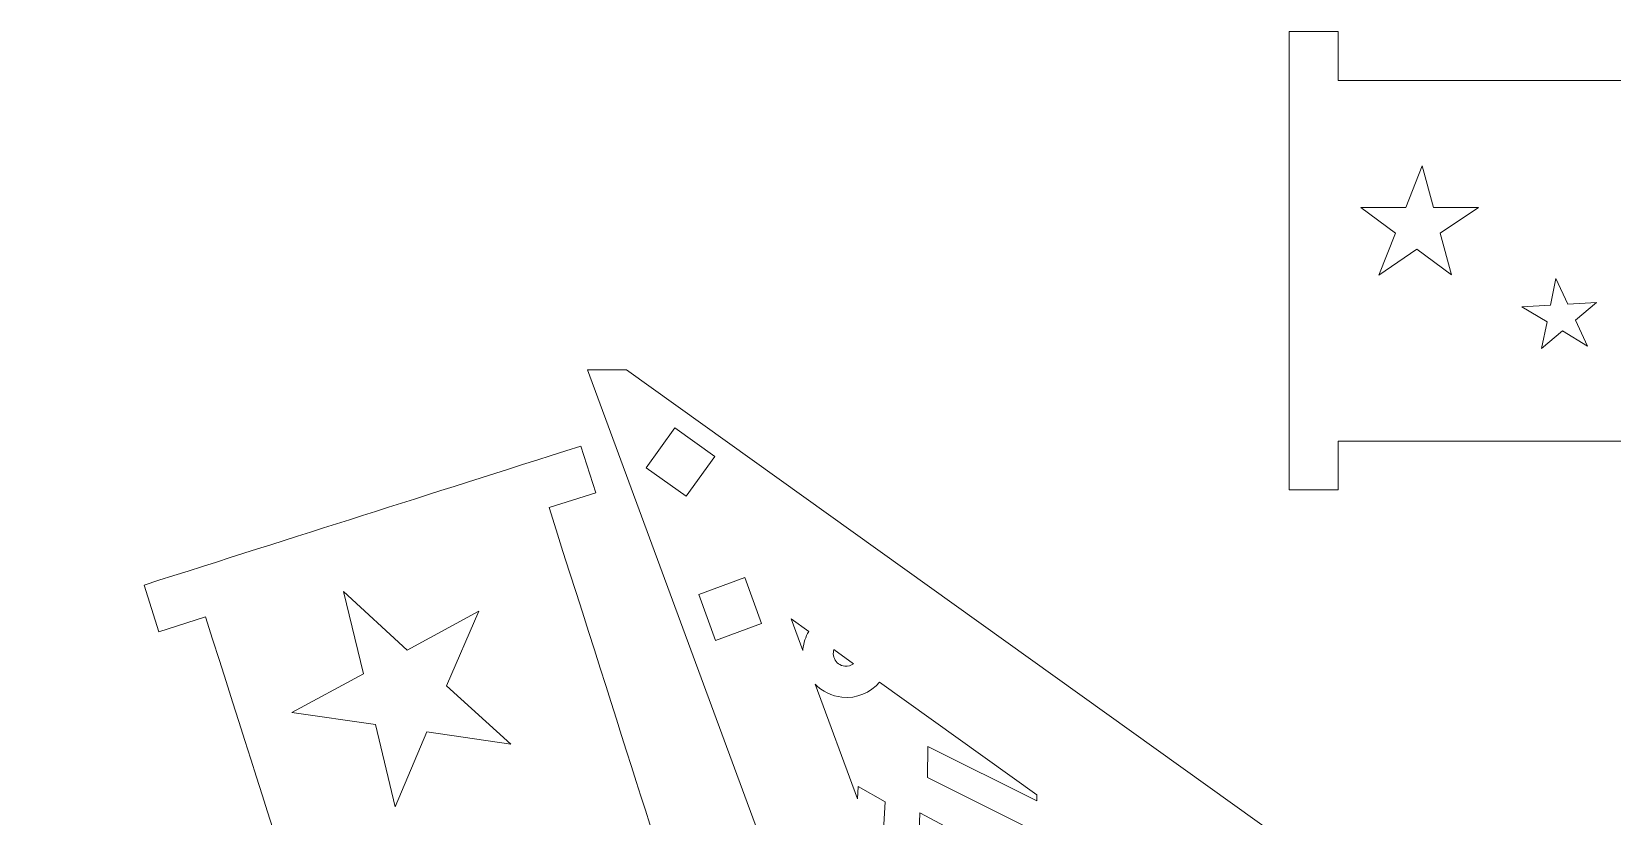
# Model space of a CAD drawing. Header units: centimetres. Extents: x -19.4 to 25.4, y -16.9 to 18.6.
# Drawn here: x -19.38 to -6.47, y 12.16 to 18.57 of the extents above; entities that cross this region are included whole.
import ezdxf

# ---------------------------------------------------------------- set-up
doc = ezdxf.new("R2010")
doc.units = ezdxf.units.CM
doc.header["$MEASUREMENT"] = 0
doc.layers.add('layer 1', color=7, linetype='Continuous')

msp = doc.modelspace()

# ---------------------------------------------------------------- linework, layer by layer
at = {"layer": 'layer 1', "color": 250, "lineweight": 9}
for points, knots in [([(-1.7312, 15.22947), (-1.7312, 15.22947), (-8.71132, 15.22947), (-8.71132, 15.22947), (-8.71132, 15.22947), (-8.71132, 15.22947), (-8.71132, 14.82968), (-8.71132, 14.82968), (-8.71132, 14.82968), (-8.71132, 14.82968), (-9.11132, 14.82968), (-9.11132, 14.82968), (-9.11132, 14.82968), (-9.11132, 16.07752), (-9.11132, 17.32538), (-9.11132, 18.57322), (-9.11132, 18.57322), (-9.11132, 18.57322), (-8.71132, 18.57322), (-8.71132, 18.57322), (-8.71132, 18.57322), (-8.71132, 18.57322), (-8.71132, 18.17343), (-8.71132, 18.17343), (-8.71132, 18.17343), (-8.71132, 18.17343), (-1.7312, 18.17343), (-1.7312, 18.17343), (-1.7312, 18.17343), (-1.7312, 18.17343), (-1.7312, 18.57322), (-1.7312, 18.57322), (-1.7312, 18.57322), (-1.7312, 18.57322), (-1.3312, 18.57322), (-1.3312, 18.57322), (-1.3312, 18.57322), (-1.3312, 17.32538), (-1.3312, 16.07752), (-1.33121, 14.82968), (-1.33121, 14.82968), (-1.33121, 14.82968), (-1.73121, 14.82968), (-1.73121, 14.82968), (-1.73121, 14.82968), (-1.73121, 14.82968), (-1.7312, 15.22947), (-1.7312, 15.22947)], [0, 0, 0, 0, 0.07692308, 0.07692308, 0.07692308, 0.07692308, 0.15384615, 0.15384615, 0.15384615, 0.15384615, 0.23076923, 0.23076923, 0.23076923, 0.23076923, 0.30769231, 0.30769231, 0.30769231, 0.30769231, 0.38461538, 0.38461538, 0.38461538, 0.38461538, 0.46153846, 0.46153846, 0.46153846, 0.46153846, 0.53846154, 0.53846154, 0.53846154, 0.53846154, 0.61538462, 0.61538462, 0.61538462, 0.61538462, 0.69230769, 0.69230769, 0.69230769, 0.69230769, 0.76923077, 0.76923077, 0.76923077, 0.76923077, 0.84615385, 0.84615385, 0.84615385, 0.84615385, 1, 1, 1, 1]), ([(-7.78517, 16.58596), (-7.78517, 16.58596), (-8.06827, 16.79674), (-8.06827, 16.79674), (-8.06827, 16.79674), (-8.06827, 16.79674), (-8.37916, 16.58458), (-8.37916, 16.58458), (-8.37916, 16.58458), (-8.37916, 16.58458), (-8.24249, 16.92591), (-8.24249, 16.92591), (-8.24249, 16.92591), (-8.24249, 16.92591), (-8.52649, 17.13555), (-8.52649, 17.13555), (-8.52649, 17.13555), (-8.52649, 17.13555), (-8.15891, 17.13572), (-8.15891, 17.13572), (-8.15891, 17.13572), (-8.15891, 17.13572), (-8.02357, 17.4775), (-8.02357, 17.4775), (-8.02357, 17.4775), (-8.02357, 17.4775), (-7.93307, 17.13627), (-7.93307, 17.13627), (-7.93307, 17.13627), (-7.93307, 17.13627), (-7.5654, 17.13782), (-7.5654, 17.13782), (-7.5654, 17.13782), (-7.5654, 17.13782), (-7.87703, 16.92676), (-7.87703, 16.92676), (-7.87703, 16.92676), (-7.87703, 16.92676), (-7.78517, 16.58596), (-7.78517, 16.58596)], [0, 0, 0, 0, 0.09090909, 0.09090909, 0.09090909, 0.09090909, 0.18181818, 0.18181818, 0.18181818, 0.18181818, 0.27272727, 0.27272727, 0.27272727, 0.27272727, 0.36363636, 0.36363636, 0.36363636, 0.36363636, 0.45454545, 0.45454545, 0.45454545, 0.45454545, 0.54545455, 0.54545455, 0.54545455, 0.54545455, 0.63636364, 0.63636364, 0.63636364, 0.63636364, 0.72727273, 0.72727273, 0.72727273, 0.72727273, 0.81818182, 0.81818182, 0.81818182, 0.81818182, 1, 1, 1, 1]), ([(-7.05113, 15.9846), (-7.05113, 15.9846), (-7.00531, 16.20375), (-7.00531, 16.20375), (-7.00531, 16.20375), (-7.00531, 16.20375), (-7.21031, 16.3261), (-7.21031, 16.3261), (-7.21031, 16.3261), (-7.21031, 16.3261), (-6.97744, 16.33844), (-6.97744, 16.33844), (-6.97744, 16.33844), (-6.97744, 16.33844), (-6.93251, 16.5578), (-6.93251, 16.5578), (-6.93251, 16.5578), (-6.93251, 16.5578), (-6.83439, 16.34631), (-6.83439, 16.34631), (-6.83439, 16.34631), (-6.83439, 16.34631), (-6.60163, 16.35952), (-6.60163, 16.35952), (-6.60163, 16.35952), (-6.60163, 16.35952), (-6.77388, 16.21647), (-6.77388, 16.21647), (-6.77388, 16.21647), (-6.77388, 16.21647), (-6.67495, 16.00528), (-6.67495, 16.00528), (-6.67495, 16.00528), (-6.67495, 16.00528), (-6.87951, 16.12836), (-6.87951, 16.12836), (-6.87951, 16.12836), (-6.87951, 16.12836), (-7.05113, 15.9846), (-7.05113, 15.9846)], [0, 0, 0, 0, 0.09090909, 0.09090909, 0.09090909, 0.09090909, 0.18181818, 0.18181818, 0.18181818, 0.18181818, 0.27272727, 0.27272727, 0.27272727, 0.27272727, 0.36363636, 0.36363636, 0.36363636, 0.36363636, 0.45454545, 0.45454545, 0.45454545, 0.45454545, 0.54545455, 0.54545455, 0.54545455, 0.54545455, 0.63636364, 0.63636364, 0.63636364, 0.63636364, 0.72727273, 0.72727273, 0.72727273, 0.72727273, 0.81818182, 0.81818182, 0.81818182, 0.81818182, 1, 1, 1, 1]), ([(-14.84191, 15.80987), (-14.84191, 15.80987), (-11.25771, 6.10371), (-11.25771, 6.10371), (-11.25771, 6.10371), (-11.25771, 6.10371), (-19.38088, -0.06509), (-19.38088, -0.06509), (-19.38088, -0.06509), (-19.38088, -0.06509), (-8.99748, -0.05361), (-8.99748, -0.05361), (-8.99748, -0.05361), (-8.99748, -0.05361), (-5.33731, -10.08188), (-5.33731, -10.08188), (-5.33731, -10.08188), (-5.33731, -10.08188), (-2.61756, -0.05896), (-2.61756, -0.05896), (-2.61756, -0.05896), (-2.61756, -0.05896), (7.76776, -0.08797), (7.76776, -0.08797), (7.76776, -0.08797), (7.76776, -0.08797), (-0.93476, 6.09502), (-0.93476, 6.09502), (-0.93476, 6.09502), (-0.93476, 6.09502), (1.74061, 15.80987), (1.74061, 15.80987), (1.74061, 15.80987), (1.74061, 15.80987), (1.43533, 15.80987), (1.43533, 15.80987), (1.43533, 15.80987), (1.43533, 15.80987), (-6.27467, 9.90378), (-6.27467, 9.90378), (-6.27467, 9.90378), (-6.27467, 9.90378), (-14.52296, 15.80987), (-14.52296, 15.80987), (-14.52296, 15.80987), (-14.52296, 15.80987), (-14.84191, 15.80987), (-14.84191, 15.80987)], [0, 0, 0, 0, 0.07692308, 0.07692308, 0.07692308, 0.07692308, 0.15384615, 0.15384615, 0.15384615, 0.15384615, 0.23076923, 0.23076923, 0.23076923, 0.23076923, 0.30769231, 0.30769231, 0.30769231, 0.30769231, 0.38461538, 0.38461538, 0.38461538, 0.38461538, 0.46153846, 0.46153846, 0.46153846, 0.46153846, 0.53846154, 0.53846154, 0.53846154, 0.53846154, 0.61538462, 0.61538462, 0.61538462, 0.61538462, 0.69230769, 0.69230769, 0.69230769, 0.69230769, 0.76923077, 0.76923077, 0.76923077, 0.76923077, 0.84615385, 0.84615385, 0.84615385, 0.84615385, 1, 1, 1, 1]), ([(-14.12749, 15.33654), (-14.12749, 15.33654), (-13.80255, 15.10328), (-13.80255, 15.10328), (-13.80255, 15.10328), (-13.80255, 15.10328), (-14.0358, 14.77834), (-14.0358, 14.77834), (-14.0358, 14.77834), (-14.0358, 14.77834), (-14.36075, 15.01158), (-14.36075, 15.01158), (-14.36075, 15.01158), (-14.36075, 15.01158), (-14.12749, 15.33654), (-14.12749, 15.33654)], [0, 0, 0, 0, 0.2, 0.2, 0.2, 0.2, 0.4, 0.4, 0.4, 0.4, 0.6, 0.6, 0.6, 0.6, 1, 1, 1, 1]), ([(-12.5682, 6.554), (-12.5682, 6.554), (-12.18703, 6.67523), (-12.18703, 6.67523), (-12.18703, 6.67523), (-12.18703, 6.67523), (-12.06577, 6.29407), (-12.06577, 6.29407), (-12.06577, 6.29407), (-13.37773, 5.87672), (-14.32117, 5.57658), (-15.63315, 5.15924), (-15.63315, 5.15924), (-15.63315, 5.15924), (-15.7544, 5.54039), (-15.7544, 5.54039), (-15.7544, 5.54039), (-15.7544, 5.54039), (-15.37323, 5.66167), (-15.37323, 5.66167), (-15.37323, 5.66167), (-16.66727, 9.72943), (-16.71045, 9.86518), (-17.96009, 13.79343), (-17.96009, 13.79343), (-17.96009, 13.79343), (-18.34127, 13.67216), (-18.34127, 13.67216), (-18.34127, 13.67216), (-18.34127, 13.67216), (-18.46253, 14.05335), (-18.46253, 14.05335), (-18.46253, 14.05335), (-17.15057, 14.47071), (-16.20712, 14.77084), (-14.89516, 15.1882), (-14.89516, 15.1882), (-14.89516, 15.1882), (-14.77389, 14.80703), (-14.77389, 14.80703), (-14.77389, 14.80703), (-14.77389, 14.80703), (-15.15509, 14.68576), (-15.15509, 14.68576), (-15.15509, 14.68576), (-13.90543, 10.75755), (-13.86225, 10.62178), (-12.5682, 6.554)], [0, 0, 0, 0, 0.07692308, 0.07692308, 0.07692308, 0.07692308, 0.15384615, 0.15384615, 0.15384615, 0.15384615, 0.23076923, 0.23076923, 0.23076923, 0.23076923, 0.30769231, 0.30769231, 0.30769231, 0.30769231, 0.38461538, 0.38461538, 0.38461538, 0.38461538, 0.46153846, 0.46153846, 0.46153846, 0.46153846, 0.53846154, 0.53846154, 0.53846154, 0.53846154, 0.61538462, 0.61538462, 0.61538462, 0.61538462, 0.69230769, 0.69230769, 0.69230769, 0.69230769, 0.76923077, 0.76923077, 0.76923077, 0.76923077, 0.84615385, 0.84615385, 0.84615385, 0.84615385, 1, 1, 1, 1]), ([(-13.93224, 13.97656), (-13.93224, 13.97656), (-13.7948, 13.60092), (-13.7948, 13.60092), (-13.7948, 13.60092), (-13.7948, 13.60092), (-13.41916, 13.73835), (-13.41916, 13.73835), (-13.41916, 13.73835), (-13.41916, 13.73835), (-13.55659, 14.114), (-13.55659, 14.114), (-13.55659, 14.114), (-13.55659, 14.114), (-13.93224, 13.97656), (-13.93224, 13.97656)], [0, 0, 0, 0, 0.2, 0.2, 0.2, 0.2, 0.4, 0.4, 0.4, 0.4, 0.6, 0.6, 0.6, 0.6, 1, 1, 1, 1]), ([(-15.72867, 13.84032), (-15.72867, 13.84032), (-15.9914, 13.22956), (-15.9914, 13.22956), (-15.9914, 13.22956), (-15.9914, 13.22956), (-15.46775, 12.75395), (-15.46775, 12.75395), (-15.46775, 12.75395), (-15.46775, 12.75395), (-16.15204, 12.854), (-16.15204, 12.854), (-16.15204, 12.854), (-16.15204, 12.854), (-16.41232, 12.24208), (-16.41232, 12.24208), (-16.41232, 12.24208), (-16.41232, 12.24208), (-16.57251, 12.9147), (-16.57251, 12.9147), (-16.57251, 12.9147), (-16.57251, 12.9147), (-17.25701, 13.01214), (-17.25701, 13.01214), (-17.25701, 13.01214), (-17.25701, 13.01214), (-16.67175, 13.32776), (-16.67175, 13.32776), (-16.67175, 13.32776), (-16.67175, 13.32776), (-16.83451, 13.9999), (-16.83451, 13.9999), (-16.83451, 13.9999), (-16.83451, 13.9999), (-16.31259, 13.52236), (-16.31259, 13.52236), (-16.31259, 13.52236), (-16.31259, 13.52236), (-15.72867, 13.84032), (-15.72867, 13.84032)], [0, 0, 0, 0, 0.09090909, 0.09090909, 0.09090909, 0.09090909, 0.18181818, 0.18181818, 0.18181818, 0.18181818, 0.27272727, 0.27272727, 0.27272727, 0.27272727, 0.36363636, 0.36363636, 0.36363636, 0.36363636, 0.45454545, 0.45454545, 0.45454545, 0.45454545, 0.54545455, 0.54545455, 0.54545455, 0.54545455, 0.63636364, 0.63636364, 0.63636364, 0.63636364, 0.72727273, 0.72727273, 0.72727273, 0.72727273, 0.81818182, 0.81818182, 0.81818182, 0.81818182, 1, 1, 1, 1]), ([(-13.17899, 13.7771), (-13.17899, 13.7771), (-13.03464, 13.67374), (-13.03464, 13.67374), (-13.03464, 13.67374), (-13.05989, 13.63078), (-13.07647, 13.58207), (-13.08201, 13.53006), (-13.08201, 13.53006), (-13.08245, 13.52584), (-13.08281, 13.52162), (-13.08311, 13.51739), (-13.08311, 13.51739), (-13.08311, 13.51739), (-13.17899, 13.7771), (-13.17899, 13.7771)], [0, 0, 0, 0, 0.2, 0.2, 0.2, 0.2, 0.4, 0.4, 0.4, 0.4, 0.6, 0.6, 0.6, 0.6, 1, 1, 1, 1]), ([(-12.82887, 13.52639), (-12.82887, 13.52639), (-12.66765, 13.41095), (-12.66765, 13.41095), (-12.66765, 13.41095), (-12.68871, 13.39487), (-12.7142, 13.38836), (-12.74051, 13.39051), (-12.74051, 13.39051), (-12.77757, 13.39511), (-12.80989, 13.41856), (-12.82503, 13.45231), (-12.82503, 13.45231), (-12.8326, 13.46911), (-12.83513, 13.48711), (-12.83347, 13.50543), (-12.83347, 13.50543), (-12.8326, 13.51264), (-12.83107, 13.51964), (-12.82887, 13.52639)], [0, 0, 0, 0, 0.16666667, 0.16666667, 0.16666667, 0.16666667, 0.33333333, 0.33333333, 0.33333333, 0.33333333, 0.5, 0.5, 0.5, 0.5, 0.66666667, 0.66666667, 0.66666667, 0.66666667, 1, 1, 1, 1]), ([(-12.45551, 13.25906), (-12.45551, 13.25906), (-11.17231, 12.34022), (-11.17231, 12.34022), (-11.17231, 12.34022), (-11.17231, 12.34022), (-11.17239, 12.28967), (-11.17239, 12.28967), (-11.17239, 12.28967), (-11.17239, 12.28967), (-12.06301, 12.73562), (-12.06301, 12.73562), (-12.06301, 12.73562), (-12.06301, 12.73562), (-12.06328, 12.48127), (-12.06328, 12.48127), (-12.06328, 12.48127), (-12.06328, 12.48127), (-11.17263, 12.03498), (-11.17263, 12.03498), (-11.17263, 12.03498), (-11.17263, 12.03498), (-11.17297, 11.6833), (-11.17297, 11.6833), (-11.17297, 11.6833), (-11.17297, 11.6833), (-12.12709, 12.19154), (-12.12709, 12.19154), (-12.12709, 12.19154), (-12.12709, 12.19154), (-12.16572, 11.11056), (-12.16572, 11.11056), (-12.16572, 11.11056), (-12.16572, 11.11056), (-12.20245, 11.13187), (-12.20245, 11.13187), (-12.20245, 11.13187), (-12.20245, 11.13187), (-12.44065, 11.77712), (-12.44065, 11.77712), (-12.44065, 11.77712), (-12.44065, 11.77712), (-12.40991, 12.2815), (-12.40991, 12.2815), (-12.40991, 12.2815), (-12.40991, 12.2815), (-12.63024, 12.40879), (-12.63024, 12.40879), (-12.63024, 12.40879), (-12.63024, 12.40879), (-12.63641, 12.3074), (-12.63641, 12.3074), (-12.63641, 12.3074), (-12.63641, 12.3074), (-12.98201, 13.24354), (-12.98201, 13.24354), (-12.98201, 13.24354), (-12.92452, 13.18476), (-12.84759, 13.14626), (-12.76391, 13.13707), (-12.76391, 13.13707), (-12.64296, 13.12404), (-12.52968, 13.17346), (-12.45551, 13.25906)], [0, 0, 0, 0, 0.05882353, 0.05882353, 0.05882353, 0.05882353, 0.11764706, 0.11764706, 0.11764706, 0.11764706, 0.17647059, 0.17647059, 0.17647059, 0.17647059, 0.23529412, 0.23529412, 0.23529412, 0.23529412, 0.29411765, 0.29411765, 0.29411765, 0.29411765, 0.35294118, 0.35294118, 0.35294118, 0.35294118, 0.41176471, 0.41176471, 0.41176471, 0.41176471, 0.47058824, 0.47058824, 0.47058824, 0.47058824, 0.52941176, 0.52941176, 0.52941176, 0.52941176, 0.58823529, 0.58823529, 0.58823529, 0.58823529, 0.64705882, 0.64705882, 0.64705882, 0.64705882, 0.70588235, 0.70588235, 0.70588235, 0.70588235, 0.76470588, 0.76470588, 0.76470588, 0.76470588, 0.82352941, 0.82352941, 0.82352941, 0.82352941, 0.88235294, 0.88235294, 0.88235294, 0.88235294, 1, 1, 1, 1])]:
    msp.add_open_spline(points, degree=3, knots=knots, dxfattribs=at)

doc.saveas('drawing.dxf')
